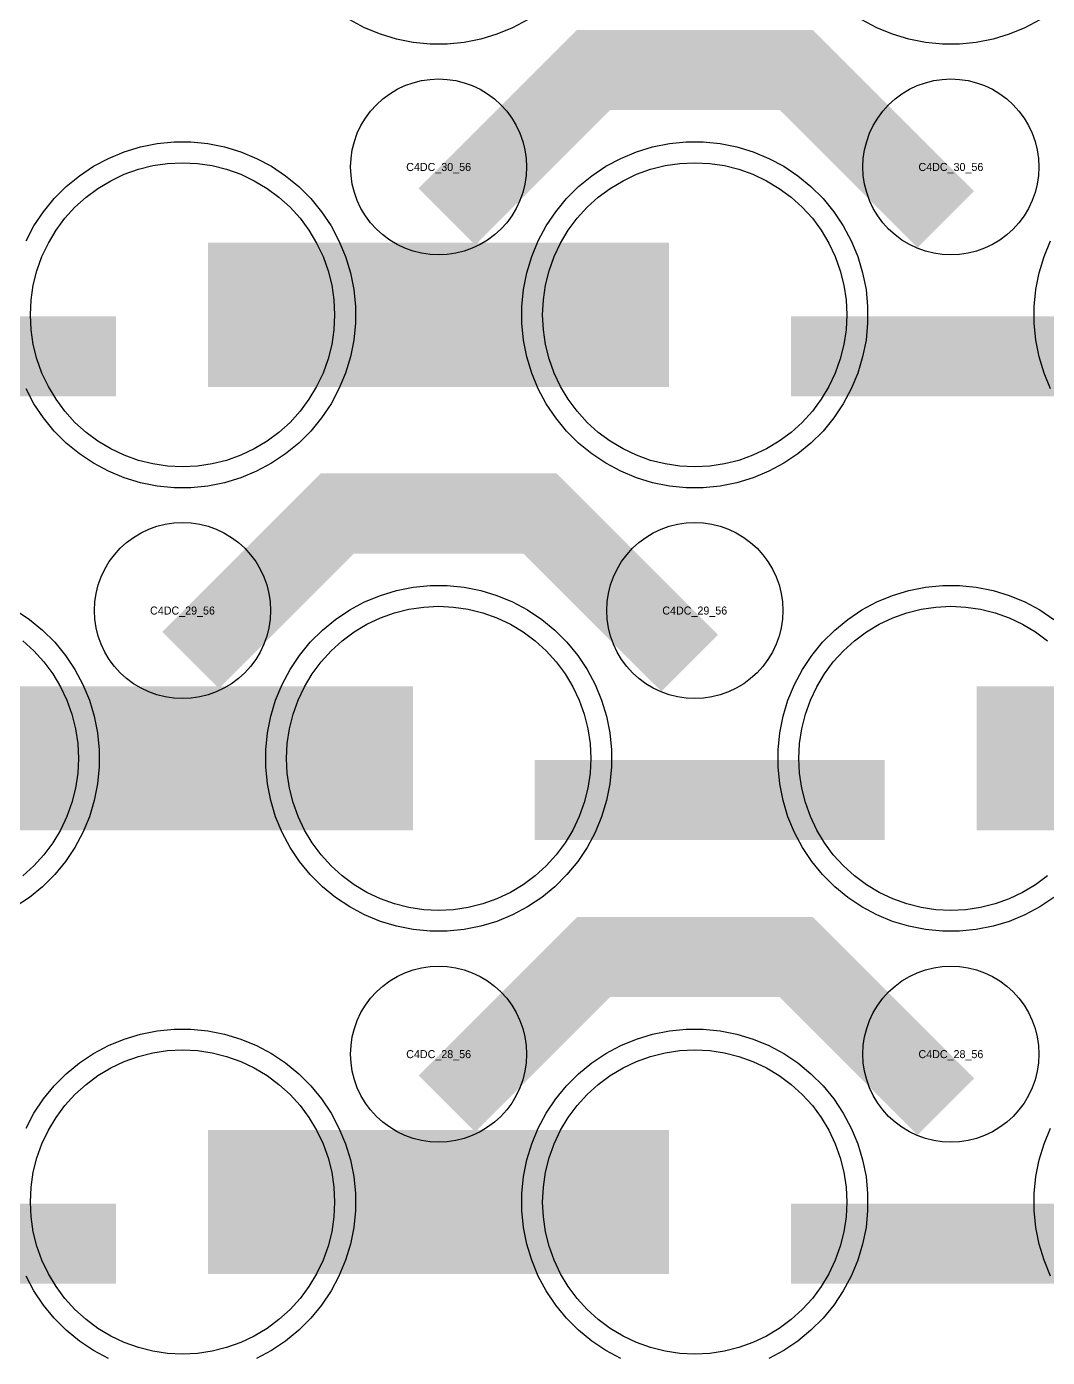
# Model space of a CAD drawing. Extents: x -11880 to 11880, y -14992 to 14992.
# Drawn here: x 5871.3 to 6190.1, y -11008.3 to -10592.6 of the extents above; entities that cross this region are included whole.
import ezdxf
from ezdxf.enums import TextEntityAlignment as Align

# ---------------------------------------------------------------- set-up
doc = ezdxf.new("R2010")
doc.units = 0
doc.header["$MEASUREMENT"] = 0
for name, color, linetype in [('GDS_775_DT_237', 138, 'CONTINUOUS'), ('RDL1_FS', 34, 'CONTINUOUS'), ('RDL_BS', 160, 'CONTINUOUS')]:
    doc.layers.add(name, color=color, linetype=linetype)

msp = doc.modelspace()

# ---------------------------------------------------------------- linework, layer by layer
at = {"layer": 'RDL1_FS', "color": 241, "true_color": 0xf7abae}
for points in [[(5920, -10730.149), (5915.343, -10729.92), (5910.732, -10729.236), (5906.209, -10728.104), (5901.819, -10726.532), (5897.605, -10724.54), (5893.605, -10722.142), (5889.86, -10719.364), (5886.406, -10716.234), (5883.276, -10712.78), (5880.498, -10709.035), (5878.1, -10705.035), (5876.108, -10700.821), (5874.536, -10696.431), (5873.404, -10691.908), (5872.72, -10687.297), (5872.491, -10682.64), (5872.72, -10677.983), (5873.404, -10673.372), (5874.536, -10668.849), (5876.108, -10664.459), (5878.1, -10660.245), (5880.498, -10656.245), (5883.276, -10652.5), (5886.406, -10649.046), (5889.86, -10645.916), (5893.605, -10643.138), (5897.605, -10640.74), (5901.819, -10638.748), (5906.209, -10637.176), (5910.732, -10636.044), (5915.343, -10635.36), (5920, -10635.131), (5924.657, -10635.36), (5929.268, -10636.044), (5933.791, -10637.176), (5938.181, -10638.748), (5942.395, -10640.74), (5946.395, -10643.138), (5950.14, -10645.916), (5953.594, -10649.046), (5956.724, -10652.5), (5959.502, -10656.245), (5961.9, -10660.245), (5963.892, -10664.459), (5965.464, -10668.849), (5966.596, -10673.372), (5967.28, -10677.983), (5967.509, -10682.64), (5967.28, -10687.297), (5966.596, -10691.908), (5965.464, -10696.431), (5963.892, -10700.821), (5961.9, -10705.035), (5959.502, -10709.035), (5956.724, -10712.78), (5953.594, -10716.234), (5950.14, -10719.364), (5946.395, -10722.142), (5942.395, -10724.54), (5938.181, -10726.532), (5933.791, -10728.104), (5929.268, -10729.236), (5924.657, -10729.92)], [(6080, -10730.149), (6075.343, -10729.92), (6070.732, -10729.236), (6066.209, -10728.104), (6061.819, -10726.532), (6057.605, -10724.54), (6053.605, -10722.142), (6049.86, -10719.364), (6046.406, -10716.234), (6043.276, -10712.78), (6040.498, -10709.035), (6038.1, -10705.035), (6036.108, -10700.821), (6034.536, -10696.431), (6033.404, -10691.908), (6032.72, -10687.297), (6032.491, -10682.64), (6032.72, -10677.983), (6033.404, -10673.372), (6034.536, -10668.849), (6036.108, -10664.459), (6038.1, -10660.245), (6040.498, -10656.245), (6043.276, -10652.5), (6046.406, -10649.046), (6049.86, -10645.916), (6053.605, -10643.138), (6057.605, -10640.74), (6061.819, -10638.748), (6066.209, -10637.176), (6070.732, -10636.044), (6075.343, -10635.36), (6080, -10635.131), (6084.657, -10635.36), (6089.268, -10636.044), (6093.791, -10637.176), (6098.181, -10638.748), (6102.395, -10640.74), (6106.395, -10643.138), (6110.14, -10645.916), (6113.594, -10649.046), (6116.724, -10652.5), (6119.502, -10656.245), (6121.9, -10660.245), (6123.892, -10664.459), (6125.464, -10668.849), (6126.596, -10673.372), (6127.28, -10677.983), (6127.509, -10682.64), (6127.28, -10687.297), (6126.596, -10691.908), (6125.464, -10696.431), (6123.892, -10700.821), (6121.9, -10705.035), (6119.502, -10709.035), (6116.724, -10712.78), (6113.594, -10716.234), (6110.14, -10719.364), (6106.395, -10722.142), (6102.395, -10724.54), (6098.181, -10726.532), (6093.791, -10728.104), (6089.268, -10729.236), (6084.657, -10729.92)], [(5920, -11007.279), (5915.343, -11007.05), (5910.732, -11006.366), (5906.209, -11005.234), (5901.819, -11003.662), (5897.605, -11001.67), (5893.605, -10999.272), (5889.86, -10996.494), (5886.406, -10993.364), (5883.276, -10989.91), (5880.498, -10986.165), (5878.1, -10982.165), (5876.108, -10977.951), (5874.536, -10973.561), (5873.404, -10969.038), (5872.72, -10964.427), (5872.491, -10959.77), (5872.72, -10955.113), (5873.404, -10950.502), (5874.536, -10945.979), (5876.108, -10941.589), (5878.1, -10937.375), (5880.498, -10933.375), (5883.276, -10929.63), (5886.406, -10926.176), (5889.86, -10923.046), (5893.605, -10920.268), (5897.605, -10917.87), (5901.819, -10915.878), (5906.209, -10914.306), (5910.732, -10913.174), (5915.343, -10912.49), (5920, -10912.261), (5924.657, -10912.49), (5929.268, -10913.174), (5933.791, -10914.306), (5938.181, -10915.878), (5942.395, -10917.87), (5946.395, -10920.268), (5950.14, -10923.046), (5953.594, -10926.176), (5956.724, -10929.63), (5959.502, -10933.375), (5961.9, -10937.375), (5963.892, -10941.589), (5965.464, -10945.979), (5966.596, -10950.502), (5967.28, -10955.113), (5967.509, -10959.77), (5967.28, -10964.427), (5966.596, -10969.038), (5965.464, -10973.561), (5963.892, -10977.951), (5961.9, -10982.165), (5959.502, -10986.165), (5956.724, -10989.91), (5953.594, -10993.364), (5950.14, -10996.494), (5946.395, -10999.272), (5942.395, -11001.67), (5938.181, -11003.662), (5933.791, -11005.234), (5929.268, -11006.366), (5924.657, -11007.05)], [(6080, -11007.279), (6075.343, -11007.05), (6070.732, -11006.366), (6066.209, -11005.234), (6061.819, -11003.662), (6057.605, -11001.67), (6053.605, -10999.272), (6049.86, -10996.494), (6046.406, -10993.364), (6043.276, -10989.91), (6040.498, -10986.165), (6038.1, -10982.165), (6036.108, -10977.951), (6034.536, -10973.561), (6033.404, -10969.038), (6032.72, -10964.427), (6032.491, -10959.77), (6032.72, -10955.113), (6033.404, -10950.502), (6034.536, -10945.979), (6036.108, -10941.589), (6038.1, -10937.375), (6040.498, -10933.375), (6043.276, -10929.63), (6046.406, -10926.176), (6049.86, -10923.046), (6053.605, -10920.268), (6057.605, -10917.87), (6061.819, -10915.878), (6066.209, -10914.306), (6070.732, -10913.174), (6075.343, -10912.49), (6080, -10912.261), (6084.657, -10912.49), (6089.268, -10913.174), (6093.791, -10914.306), (6098.181, -10915.878), (6102.395, -10917.87), (6106.395, -10920.268), (6110.14, -10923.046), (6113.594, -10926.176), (6116.724, -10929.63), (6119.502, -10933.375), (6121.9, -10937.375), (6123.892, -10941.589), (6125.464, -10945.979), (6126.596, -10950.502), (6127.28, -10955.113), (6127.509, -10959.77), (6127.28, -10964.427), (6126.596, -10969.038), (6125.464, -10973.561), (6123.892, -10977.951), (6121.9, -10982.165), (6119.502, -10986.165), (6116.724, -10989.91), (6113.594, -10993.364), (6110.14, -10996.494), (6106.395, -10999.272), (6102.395, -11001.67), (6098.181, -11003.662), (6093.791, -11005.234), (6089.268, -11006.366), (6084.657, -11007.05)]]:
    msp.add_lwpolyline(points, close=True, dxfattribs=at)
for points in [[(5928.002, -10682.64, 45, 45, 0), (6000.002, -10682.64, 45, 45, 0)], [(6000.002, -10682.64, 45, 45, 0), (6072.002, -10682.64, 45, 45, 0)], [(5928.002, -10959.77, 45, 45, 0), (6000.002, -10959.77, 45, 45, 0)], [(6000.002, -10959.77, 45, 45, 0), (6072.002, -10959.77, 45, 45, 0)]]:
    msp.add_lwpolyline(points, format="xyseb", dxfattribs=at)
at = {"layer": 'RDL1_FS'}
msp.add_lwpolyline([(6000, -10868.714), (5995.343, -10868.485), (5990.732, -10867.801), (5986.209, -10866.669), (5981.819, -10865.097), (5977.605, -10863.105), (5973.605, -10860.707), (5969.86, -10857.929), (5966.406, -10854.799), (5963.276, -10851.345), (5960.498, -10847.6), (5958.1, -10843.6), (5956.108, -10839.386), (5954.536, -10834.996), (5953.404, -10830.473), (5952.72, -10825.862), (5952.491, -10821.205), (5952.72, -10816.548), (5953.404, -10811.937), (5954.536, -10807.414), (5956.108, -10803.024), (5958.1, -10798.81), (5960.498, -10794.81), (5963.276, -10791.065), (5966.406, -10787.611), (5969.86, -10784.481), (5973.605, -10781.703), (5977.605, -10779.305), (5981.819, -10777.313), (5986.209, -10775.741), (5990.732, -10774.609), (5995.343, -10773.925), (6000, -10773.696), (6004.657, -10773.925), (6009.268, -10774.609), (6013.791, -10775.741), (6018.181, -10777.313), (6022.395, -10779.305), (6026.395, -10781.703), (6030.14, -10784.481), (6033.594, -10787.611), (6036.724, -10791.065), (6039.502, -10794.81), (6041.9, -10798.81), (6043.892, -10803.024), (6045.464, -10807.414), (6046.596, -10811.937), (6047.28, -10816.548), (6047.509, -10821.205), (6047.28, -10825.862), (6046.596, -10830.473), (6045.464, -10834.996), (6043.892, -10839.386), (6041.9, -10843.6), (6039.502, -10847.6), (6036.724, -10851.345), (6033.594, -10854.799), (6030.14, -10857.929), (6026.395, -10860.707), (6022.395, -10863.105), (6018.181, -10865.097), (6013.791, -10866.669), (6009.268, -10867.801), (6004.657, -10868.485)], close=True, dxfattribs=at)
for points in [[(6190.14, -10857.929), (6186.395, -10860.707), (6182.395, -10863.105), (6178.181, -10865.097), (6173.791, -10866.669), (6169.268, -10867.801), (6164.657, -10868.485), (6160, -10868.714), (6155.343, -10868.485), (6150.732, -10867.801), (6146.209, -10866.669), (6141.819, -10865.097), (6137.605, -10863.105), (6133.605, -10860.707), (6129.86, -10857.929), (6126.406, -10854.799), (6123.276, -10851.345), (6120.498, -10847.6), (6118.1, -10843.6), (6116.108, -10839.386), (6114.536, -10834.996), (6113.404, -10830.473), (6112.72, -10825.862), (6112.491, -10821.205), (6112.72, -10816.548), (6113.404, -10811.937), (6114.536, -10807.414), (6116.108, -10803.024), (6118.1, -10798.81), (6120.498, -10794.81), (6123.276, -10791.065), (6126.406, -10787.611), (6129.86, -10784.481), (6133.605, -10781.703), (6137.605, -10779.305), (6141.819, -10777.313), (6146.209, -10775.741), (6150.732, -10774.609), (6155.343, -10773.925), (6160, -10773.696), (6164.657, -10773.925), (6169.268, -10774.609), (6173.791, -10775.741), (6178.181, -10777.313), (6182.395, -10779.305), (6186.395, -10781.703), (6190.14, -10784.481)], [(5870.14, -10784.481), (5873.594, -10787.611), (5876.724, -10791.065), (5879.502, -10794.81), (5881.9, -10798.81), (5883.892, -10803.024), (5885.464, -10807.414), (5886.596, -10811.937), (5887.28, -10816.548), (5887.509, -10821.205), (5887.28, -10825.862), (5886.596, -10830.473), (5885.464, -10834.996), (5883.892, -10839.386), (5881.9, -10843.6), (5879.502, -10847.6), (5876.724, -10851.345), (5873.594, -10854.799), (5870.14, -10857.929)]]:
    msp.add_lwpolyline(points, dxfattribs=at)
for points in [[(5848.002, -10821.205, 45, 45, 0), (5920.002, -10821.205, 45, 45, 0)], [(5920.002, -10821.205, 45, 45, 0), (5992.002, -10821.205, 45, 45, 0)], [(6168.002, -10821.205, 45, 45, 0), (6240.002, -10821.205, 45, 45, 0)]]:
    msp.add_lwpolyline(points, format="xyseb", dxfattribs=at)
at = {"layer": 'RDL_BS'}
for points in [[(6027.777, -10590.463), (6023.115, -10592.955), (6018.205, -10594.986), (6013.165, -10596.517), (6007.938, -10597.563), (6002.644, -10598.08), (5997.356, -10598.08), (5992.062, -10597.563), (5986.835, -10596.517), (5981.795, -10594.986), (5976.885, -10592.955), (5972.223, -10590.463)], [(6187.777, -10590.463), (6183.115, -10592.955), (6178.205, -10594.986), (6173.165, -10596.517), (6167.938, -10597.563), (6162.644, -10598.08), (6157.356, -10598.08), (6152.062, -10597.563), (6146.835, -10596.517), (6141.795, -10594.986), (6136.885, -10592.955), (6132.223, -10590.463)], [(6192.191, -10864.641), (6187.777, -10867.588), (6183.115, -10870.08), (6178.205, -10872.111), (6173.165, -10873.642), (6167.938, -10874.688), (6162.644, -10875.205), (6157.356, -10875.205), (6152.062, -10874.688), (6146.835, -10873.642), (6141.795, -10872.111), (6136.885, -10870.08), (6132.223, -10867.588), (6127.809, -10864.641), (6123.708, -10861.279), (6119.926, -10857.497), (6116.564, -10853.396), (6113.617, -10848.982), (6111.125, -10844.32), (6109.094, -10839.41), (6107.563, -10834.37), (6106.517, -10829.143), (6106, -10823.849), (6106, -10818.561), (6106.517, -10813.267), (6107.563, -10808.04), (6109.094, -10803), (6111.125, -10798.09), (6113.617, -10793.428), (6116.564, -10789.014), (6119.926, -10784.913), (6123.708, -10781.131), (6127.809, -10777.769), (6132.223, -10774.822), (6136.885, -10772.33), (6141.795, -10770.299), (6146.835, -10768.768), (6152.062, -10767.722), (6157.356, -10767.205), (6162.644, -10767.205), (6167.938, -10767.722), (6173.165, -10768.768), (6178.205, -10770.299), (6183.115, -10772.33), (6187.777, -10774.822), (6192.191, -10777.769)], [(5867.777, -10774.822), (5872.191, -10777.769), (5876.292, -10781.131), (5880.074, -10784.913), (5883.436, -10789.014), (5886.383, -10793.428), (5888.875, -10798.09), (5890.906, -10803), (5892.437, -10808.04), (5893.483, -10813.267), (5894, -10818.561), (5894, -10823.849), (5893.483, -10829.143), (5892.437, -10834.37), (5890.906, -10839.41), (5888.875, -10844.32), (5886.383, -10848.982), (5883.436, -10853.396), (5880.074, -10857.497), (5876.292, -10861.279), (5872.191, -10864.641), (5867.777, -10867.588)]]:
    msp.add_lwpolyline(points, dxfattribs=at)
for points in [[(6002.562, -10651.954, 25, 25, 0), (6048.377, -10606.139, 25, 25, 0), (6081.93, -10606.139, 25, 25, 0)], [(6158.401, -10652.853, 25, 25, 0), (6111.687, -10606.139, 25, 25, 0), (6081.929, -10606.139, 25, 25, 0)], [(5922.562, -10790.519, 25, 25, 0), (5968.377, -10744.704, 25, 25, 0), (6001.93, -10744.704, 25, 25, 0)], [(6078.401, -10791.418, 25, 25, 0), (6031.687, -10744.704, 25, 25, 0), (6001.929, -10744.704, 25, 25, 0)], [(6030.016, -10834.218, 25, 25, 0), (6139.281, -10834.218, 25, 25, 0)], [(6002.562, -10929.084, 25, 25, 0), (6048.377, -10883.269, 25, 25, 0), (6081.93, -10883.269, 25, 25, 0)], [(6158.401, -10929.983, 25, 25, 0), (6111.687, -10883.269, 25, 25, 0), (6081.929, -10883.269, 25, 25, 0)]]:
    msp.add_lwpolyline(points, format="xyseb", dxfattribs=at)
for points in [[(6000, -10663.946), (5997.307, -10663.814), (5994.635, -10663.418), (5992.016, -10662.761), (5989.481, -10661.854), (5987.044, -10660.702), (5984.72, -10659.309), (5982.557, -10657.706), (5980.558, -10655.894), (5978.746, -10653.895), (5977.143, -10651.732), (5975.75, -10649.408), (5974.598, -10646.971), (5973.691, -10644.436), (5973.034, -10641.817), (5972.638, -10639.145), (5972.506, -10636.452), (5972.638, -10633.759), (5973.034, -10631.087), (5973.691, -10628.468), (5974.598, -10625.933), (5975.75, -10623.496), (5977.143, -10621.172), (5978.746, -10619.009), (5980.558, -10617.01), (5982.557, -10615.198), (5984.72, -10613.595), (5987.044, -10612.202), (5989.481, -10611.05), (5992.016, -10610.143), (5994.635, -10609.486), (5997.307, -10609.09), (6000, -10608.958), (6002.693, -10609.09), (6005.365, -10609.486), (6007.984, -10610.143), (6010.519, -10611.05), (6012.956, -10612.202), (6015.28, -10613.595), (6017.443, -10615.198), (6019.442, -10617.01), (6021.254, -10619.009), (6022.857, -10621.172), (6024.25, -10623.496), (6025.402, -10625.933), (6026.309, -10628.468), (6026.966, -10631.087), (6027.362, -10633.759), (6027.494, -10636.452), (6027.362, -10639.145), (6026.966, -10641.817), (6026.309, -10644.436), (6025.402, -10646.971), (6024.25, -10649.408), (6022.857, -10651.732), (6021.254, -10653.895), (6019.442, -10655.894), (6017.443, -10657.706), (6015.28, -10659.309), (6012.956, -10660.702), (6010.519, -10661.854), (6007.984, -10662.761), (6005.365, -10663.418), (6002.693, -10663.814)], [(6160, -10663.946), (6157.307, -10663.814), (6154.635, -10663.418), (6152.016, -10662.761), (6149.481, -10661.854), (6147.044, -10660.702), (6144.72, -10659.309), (6142.557, -10657.706), (6140.558, -10655.894), (6138.746, -10653.895), (6137.143, -10651.732), (6135.75, -10649.408), (6134.598, -10646.971), (6133.691, -10644.436), (6133.034, -10641.817), (6132.638, -10639.145), (6132.506, -10636.452), (6132.638, -10633.759), (6133.034, -10631.087), (6133.691, -10628.468), (6134.598, -10625.933), (6135.75, -10623.496), (6137.143, -10621.172), (6138.746, -10619.009), (6140.558, -10617.01), (6142.557, -10615.198), (6144.72, -10613.595), (6147.044, -10612.202), (6149.481, -10611.05), (6152.016, -10610.143), (6154.635, -10609.486), (6157.307, -10609.09), (6160, -10608.958), (6162.693, -10609.09), (6165.365, -10609.486), (6167.984, -10610.143), (6170.519, -10611.05), (6172.956, -10612.202), (6175.28, -10613.595), (6177.443, -10615.198), (6179.442, -10617.01), (6181.254, -10619.009), (6182.857, -10621.172), (6184.25, -10623.496), (6185.402, -10625.933), (6186.309, -10628.468), (6186.966, -10631.087), (6187.362, -10633.759), (6187.494, -10636.452), (6187.362, -10639.145), (6186.966, -10641.817), (6186.309, -10644.436), (6185.402, -10646.971), (6184.25, -10649.408), (6182.857, -10651.732), (6181.254, -10653.895), (6179.442, -10655.894), (6177.443, -10657.706), (6175.28, -10659.309), (6172.956, -10660.702), (6170.519, -10661.854), (6167.984, -10662.761), (6165.365, -10663.418), (6162.693, -10663.814)], [(5920, -10802.511), (5917.307, -10802.379), (5914.635, -10801.983), (5912.016, -10801.326), (5909.481, -10800.419), (5907.044, -10799.267), (5904.72, -10797.874), (5902.557, -10796.271), (5900.558, -10794.459), (5898.746, -10792.46), (5897.143, -10790.297), (5895.75, -10787.973), (5894.598, -10785.536), (5893.691, -10783.001), (5893.034, -10780.382), (5892.638, -10777.71), (5892.506, -10775.017), (5892.638, -10772.324), (5893.034, -10769.652), (5893.691, -10767.033), (5894.598, -10764.498), (5895.75, -10762.061), (5897.143, -10759.737), (5898.746, -10757.574), (5900.558, -10755.575), (5902.557, -10753.763), (5904.72, -10752.16), (5907.044, -10750.767), (5909.481, -10749.615), (5912.016, -10748.708), (5914.635, -10748.051), (5917.307, -10747.655), (5920, -10747.523), (5922.693, -10747.655), (5925.365, -10748.051), (5927.984, -10748.708), (5930.519, -10749.615), (5932.956, -10750.767), (5935.28, -10752.16), (5937.443, -10753.763), (5939.442, -10755.575), (5941.254, -10757.574), (5942.857, -10759.737), (5944.25, -10762.061), (5945.402, -10764.498), (5946.309, -10767.033), (5946.966, -10769.652), (5947.362, -10772.324), (5947.494, -10775.017), (5947.362, -10777.71), (5946.966, -10780.382), (5946.309, -10783.001), (5945.402, -10785.536), (5944.25, -10787.973), (5942.857, -10790.297), (5941.254, -10792.46), (5939.442, -10794.459), (5937.443, -10796.271), (5935.28, -10797.874), (5932.956, -10799.267), (5930.519, -10800.419), (5927.984, -10801.326), (5925.365, -10801.983), (5922.693, -10802.379)], [(6080, -10802.511), (6077.307, -10802.379), (6074.635, -10801.983), (6072.016, -10801.326), (6069.481, -10800.419), (6067.044, -10799.267), (6064.72, -10797.874), (6062.557, -10796.271), (6060.558, -10794.459), (6058.746, -10792.46), (6057.143, -10790.297), (6055.75, -10787.973), (6054.598, -10785.536), (6053.691, -10783.001), (6053.034, -10780.382), (6052.638, -10777.71), (6052.506, -10775.017), (6052.638, -10772.324), (6053.034, -10769.652), (6053.691, -10767.033), (6054.598, -10764.498), (6055.75, -10762.061), (6057.143, -10759.737), (6058.746, -10757.574), (6060.558, -10755.575), (6062.557, -10753.763), (6064.72, -10752.16), (6067.044, -10750.767), (6069.481, -10749.615), (6072.016, -10748.708), (6074.635, -10748.051), (6077.307, -10747.655), (6080, -10747.523), (6082.693, -10747.655), (6085.365, -10748.051), (6087.984, -10748.708), (6090.519, -10749.615), (6092.956, -10750.767), (6095.28, -10752.16), (6097.443, -10753.763), (6099.442, -10755.575), (6101.254, -10757.574), (6102.857, -10759.737), (6104.25, -10762.061), (6105.402, -10764.498), (6106.309, -10767.033), (6106.966, -10769.652), (6107.362, -10772.324), (6107.494, -10775.017), (6107.362, -10777.71), (6106.966, -10780.382), (6106.309, -10783.001), (6105.402, -10785.536), (6104.25, -10787.973), (6102.857, -10790.297), (6101.254, -10792.46), (6099.442, -10794.459), (6097.443, -10796.271), (6095.28, -10797.874), (6092.956, -10799.267), (6090.519, -10800.419), (6087.984, -10801.326), (6085.365, -10801.983), (6082.693, -10802.379)], [(5997.356, -10875.205), (5992.062, -10874.688), (5986.835, -10873.642), (5981.795, -10872.111), (5976.885, -10870.08), (5972.223, -10867.588), (5967.809, -10864.641), (5963.708, -10861.279), (5959.926, -10857.497), (5956.564, -10853.396), (5953.617, -10848.982), (5951.125, -10844.32), (5949.094, -10839.41), (5947.563, -10834.37), (5946.517, -10829.143), (5946, -10823.849), (5946, -10818.561), (5946.517, -10813.267), (5947.563, -10808.04), (5949.094, -10803), (5951.125, -10798.09), (5953.617, -10793.428), (5956.564, -10789.014), (5959.926, -10784.913), (5963.708, -10781.131), (5967.809, -10777.769), (5972.223, -10774.822), (5976.885, -10772.33), (5981.795, -10770.299), (5986.835, -10768.768), (5992.062, -10767.722), (5997.356, -10767.205), (6002.644, -10767.205), (6007.938, -10767.722), (6013.165, -10768.768), (6018.205, -10770.299), (6023.115, -10772.33), (6027.777, -10774.822), (6032.191, -10777.769), (6036.292, -10781.131), (6040.074, -10784.913), (6043.436, -10789.014), (6046.383, -10793.428), (6048.875, -10798.09), (6050.906, -10803), (6052.437, -10808.04), (6053.483, -10813.267), (6054, -10818.561), (6054, -10823.849), (6053.483, -10829.143), (6052.437, -10834.37), (6050.906, -10839.41), (6048.875, -10844.32), (6046.383, -10848.982), (6043.436, -10853.396), (6040.074, -10857.497), (6036.292, -10861.279), (6032.191, -10864.641), (6027.777, -10867.588), (6023.115, -10870.08), (6018.205, -10872.111), (6013.165, -10873.642), (6007.938, -10874.688), (6002.644, -10875.205)], [(6000, -10941.076), (5997.307, -10940.944), (5994.635, -10940.548), (5992.016, -10939.891), (5989.481, -10938.984), (5987.044, -10937.832), (5984.72, -10936.439), (5982.557, -10934.836), (5980.558, -10933.024), (5978.746, -10931.025), (5977.143, -10928.862), (5975.75, -10926.538), (5974.598, -10924.101), (5973.691, -10921.566), (5973.034, -10918.947), (5972.638, -10916.275), (5972.506, -10913.582), (5972.638, -10910.889), (5973.034, -10908.217), (5973.691, -10905.598), (5974.598, -10903.063), (5975.75, -10900.626), (5977.143, -10898.302), (5978.746, -10896.139), (5980.558, -10894.14), (5982.557, -10892.328), (5984.72, -10890.725), (5987.044, -10889.332), (5989.481, -10888.18), (5992.016, -10887.273), (5994.635, -10886.616), (5997.307, -10886.22), (6000, -10886.088), (6002.693, -10886.22), (6005.365, -10886.616), (6007.984, -10887.273), (6010.519, -10888.18), (6012.956, -10889.332), (6015.28, -10890.725), (6017.443, -10892.328), (6019.442, -10894.14), (6021.254, -10896.139), (6022.857, -10898.302), (6024.25, -10900.626), (6025.402, -10903.063), (6026.309, -10905.598), (6026.966, -10908.217), (6027.362, -10910.889), (6027.494, -10913.582), (6027.362, -10916.275), (6026.966, -10918.947), (6026.309, -10921.566), (6025.402, -10924.101), (6024.25, -10926.538), (6022.857, -10928.862), (6021.254, -10931.025), (6019.442, -10933.024), (6017.443, -10934.836), (6015.28, -10936.439), (6012.956, -10937.832), (6010.519, -10938.984), (6007.984, -10939.891), (6005.365, -10940.548), (6002.693, -10940.944)], [(6160, -10941.076), (6157.307, -10940.944), (6154.635, -10940.548), (6152.016, -10939.891), (6149.481, -10938.984), (6147.044, -10937.832), (6144.72, -10936.439), (6142.557, -10934.836), (6140.558, -10933.024), (6138.746, -10931.025), (6137.143, -10928.862), (6135.75, -10926.538), (6134.598, -10924.101), (6133.691, -10921.566), (6133.034, -10918.947), (6132.638, -10916.275), (6132.506, -10913.582), (6132.638, -10910.889), (6133.034, -10908.217), (6133.691, -10905.598), (6134.598, -10903.063), (6135.75, -10900.626), (6137.143, -10898.302), (6138.746, -10896.139), (6140.558, -10894.14), (6142.557, -10892.328), (6144.72, -10890.725), (6147.044, -10889.332), (6149.481, -10888.18), (6152.016, -10887.273), (6154.635, -10886.616), (6157.307, -10886.22), (6160, -10886.088), (6162.693, -10886.22), (6165.365, -10886.616), (6167.984, -10887.273), (6170.519, -10888.18), (6172.956, -10889.332), (6175.28, -10890.725), (6177.443, -10892.328), (6179.442, -10894.14), (6181.254, -10896.139), (6182.857, -10898.302), (6184.25, -10900.626), (6185.402, -10903.063), (6186.309, -10905.598), (6186.966, -10908.217), (6187.362, -10910.889), (6187.494, -10913.582), (6187.362, -10916.275), (6186.966, -10918.947), (6186.309, -10921.566), (6185.402, -10924.101), (6184.25, -10926.538), (6182.857, -10928.862), (6181.254, -10931.025), (6179.442, -10933.024), (6177.443, -10934.836), (6175.28, -10936.439), (6172.956, -10937.832), (6170.519, -10938.984), (6167.984, -10939.891), (6165.365, -10940.548), (6162.693, -10940.944)]]:
    msp.add_lwpolyline(points, close=True, dxfattribs=at)
at = {"layer": 'RDL_BS', "color": 241, "true_color": 0xf7abae}
for points in [[(5871.125, -10659.525), (5873.617, -10654.863), (5876.564, -10650.449), (5879.926, -10646.348), (5883.708, -10642.566), (5887.809, -10639.204), (5892.223, -10636.257), (5896.885, -10633.765), (5901.795, -10631.734), (5906.835, -10630.203), (5912.062, -10629.157), (5917.356, -10628.64), (5922.644, -10628.64), (5927.938, -10629.157), (5933.165, -10630.203), (5938.205, -10631.734), (5943.115, -10633.765), (5947.777, -10636.257), (5952.191, -10639.204), (5956.292, -10642.566), (5960.074, -10646.348), (5963.436, -10650.449), (5966.383, -10654.863), (5968.875, -10659.525), (5970.906, -10664.435), (5972.437, -10669.475), (5973.483, -10674.702), (5974, -10679.996), (5974, -10685.284), (5973.483, -10690.578), (5972.437, -10695.805), (5970.906, -10700.845), (5968.875, -10705.755), (5966.383, -10710.417), (5963.436, -10714.831), (5960.074, -10718.932), (5956.292, -10722.714), (5952.191, -10726.076), (5947.777, -10729.023), (5943.115, -10731.515), (5938.205, -10733.546), (5933.165, -10735.077), (5927.938, -10736.123), (5922.644, -10736.64), (5917.356, -10736.64), (5912.062, -10736.123), (5906.835, -10735.077), (5901.795, -10733.546), (5896.885, -10731.515), (5892.223, -10729.023), (5887.809, -10726.076), (5883.708, -10722.714), (5879.926, -10718.932), (5876.564, -10714.831), (5873.617, -10710.417), (5871.125, -10705.755)], [(6191.125, -10705.755), (6189.094, -10700.845), (6187.563, -10695.805), (6186.517, -10690.578), (6186, -10685.284), (6186, -10679.996), (6186.517, -10674.702), (6187.563, -10669.475), (6189.094, -10664.435), (6191.125, -10659.525)], [(5871.125, -10936.655), (5873.617, -10931.993), (5876.564, -10927.579), (5879.926, -10923.478), (5883.708, -10919.696), (5887.809, -10916.334), (5892.223, -10913.387), (5896.885, -10910.895), (5901.795, -10908.864), (5906.835, -10907.333), (5912.062, -10906.287), (5917.356, -10905.77), (5922.644, -10905.77), (5927.938, -10906.287), (5933.165, -10907.333), (5938.205, -10908.864), (5943.115, -10910.895), (5947.777, -10913.387), (5952.191, -10916.334), (5956.292, -10919.696), (5960.074, -10923.478), (5963.436, -10927.579), (5966.383, -10931.993), (5968.875, -10936.655), (5970.906, -10941.565), (5972.437, -10946.605), (5973.483, -10951.832), (5974, -10957.126), (5974, -10962.414), (5973.483, -10967.708), (5972.437, -10972.935), (5970.906, -10977.975), (5968.875, -10982.885), (5966.383, -10987.547), (5963.436, -10991.961), (5960.074, -10996.062), (5956.292, -10999.844), (5952.191, -11003.206), (5947.777, -11006.153), (5943.115, -11008.645)], [(6056.885, -11008.645), (6052.223, -11006.153), (6047.809, -11003.206), (6043.708, -10999.844), (6039.926, -10996.062), (6036.564, -10991.961), (6033.617, -10987.547), (6031.125, -10982.885), (6029.094, -10977.975), (6027.563, -10972.935), (6026.517, -10967.708), (6026, -10962.414), (6026, -10957.126), (6026.517, -10951.832), (6027.563, -10946.605), (6029.094, -10941.565), (6031.125, -10936.655), (6033.617, -10931.993), (6036.564, -10927.579), (6039.926, -10923.478), (6043.708, -10919.696), (6047.809, -10916.334), (6052.223, -10913.387), (6056.885, -10910.895), (6061.795, -10908.864), (6066.835, -10907.333), (6072.062, -10906.287), (6077.356, -10905.77), (6082.644, -10905.77), (6087.938, -10906.287), (6093.165, -10907.333), (6098.205, -10908.864), (6103.115, -10910.895), (6107.777, -10913.387), (6112.191, -10916.334), (6116.292, -10919.696), (6120.074, -10923.478), (6123.436, -10927.579), (6126.383, -10931.993), (6128.875, -10936.655), (6130.906, -10941.565), (6132.437, -10946.605), (6133.483, -10951.832), (6134, -10957.126), (6134, -10962.414), (6133.483, -10967.708), (6132.437, -10972.935), (6130.906, -10977.975), (6128.875, -10982.885), (6126.383, -10987.547), (6123.436, -10991.961), (6120.074, -10996.062), (6116.292, -10999.844), (6112.191, -11003.206), (6107.777, -11006.153), (6103.115, -11008.645)], [(6191.125, -10982.885), (6189.094, -10977.975), (6187.563, -10972.935), (6186.517, -10967.708), (6186, -10962.414), (6186, -10957.126), (6186.517, -10951.832), (6187.563, -10946.605), (6189.094, -10941.565), (6191.125, -10936.655)], [(5896.885, -11008.645), (5892.223, -11006.153), (5887.809, -11003.206), (5883.708, -10999.844), (5879.926, -10996.062), (5876.564, -10991.961), (5873.617, -10987.547), (5871.125, -10982.885)]]:
    msp.add_lwpolyline(points, dxfattribs=at)
msp.add_lwpolyline([(6077.356, -10736.64), (6072.062, -10736.123), (6066.835, -10735.077), (6061.795, -10733.546), (6056.885, -10731.515), (6052.223, -10729.023), (6047.809, -10726.076), (6043.708, -10722.714), (6039.926, -10718.932), (6036.564, -10714.831), (6033.617, -10710.417), (6031.125, -10705.755), (6029.094, -10700.845), (6027.563, -10695.805), (6026.517, -10690.578), (6026, -10685.284), (6026, -10679.996), (6026.517, -10674.702), (6027.563, -10669.475), (6029.094, -10664.435), (6031.125, -10659.525), (6033.617, -10654.863), (6036.564, -10650.449), (6039.926, -10646.348), (6043.708, -10642.566), (6047.809, -10639.204), (6052.223, -10636.257), (6056.885, -10633.765), (6061.795, -10631.734), (6066.835, -10630.203), (6072.062, -10629.157), (6077.356, -10628.64), (6082.644, -10628.64), (6087.938, -10629.157), (6093.165, -10630.203), (6098.205, -10631.734), (6103.115, -10633.765), (6107.777, -10636.257), (6112.191, -10639.204), (6116.292, -10642.566), (6120.074, -10646.348), (6123.436, -10650.449), (6126.383, -10654.863), (6128.875, -10659.525), (6130.906, -10664.435), (6132.437, -10669.475), (6133.483, -10674.702), (6134, -10679.996), (6134, -10685.284), (6133.483, -10690.578), (6132.437, -10695.805), (6130.906, -10700.845), (6128.875, -10705.755), (6126.383, -10710.417), (6123.436, -10714.831), (6120.074, -10718.932), (6116.292, -10722.714), (6112.191, -10726.076), (6107.777, -10729.023), (6103.115, -10731.515), (6098.205, -10733.546), (6093.165, -10735.077), (6087.938, -10736.123), (6082.644, -10736.64)], close=True, dxfattribs=at)
for points in [[(5790.016, -10695.653, 25, 25, 0), (5899.281, -10695.653, 25, 25, 0)], [(6110.016, -10695.653, 25, 25, 0), (6219.281, -10695.653, 25, 25, 0)], [(5790.016, -10972.783, 25, 25, 0), (5899.281, -10972.783, 25, 25, 0)], [(6110.016, -10972.783, 25, 25, 0), (6219.281, -10972.783, 25, 25, 0)]]:
    msp.add_lwpolyline(points, format="xyseb", dxfattribs=at)

# ---------------------------------------------------------------- texts
at = {"layer": 'GDS_775_DT_237'}
for s, p in [('C4DC_30_56', (6000, -10636.452)), ('C4DC_30_56', (6000, -10636.452)), ('C4DC_30_56', (6160, -10636.452)), ('C4DC_30_56', (6160, -10636.452)), ('C4DC_29_56', (5920, -10775.017)), ('C4DC_29_56', (5920, -10775.017)), ('C4DC_29_56', (6080, -10775.017)), ('C4DC_29_56', (6080, -10775.017)), ('C4DC_28_56', (6000, -10913.582)), ('C4DC_28_56', (6000, -10913.582)), ('C4DC_28_56', (6160, -10913.582)), ('C4DC_28_56', (6160, -10913.582))]:
    msp.add_text(s, height=2.5, dxfattribs=at).set_placement(p, align=Align.MIDDLE_CENTER)

doc.saveas('drawing.dxf')
